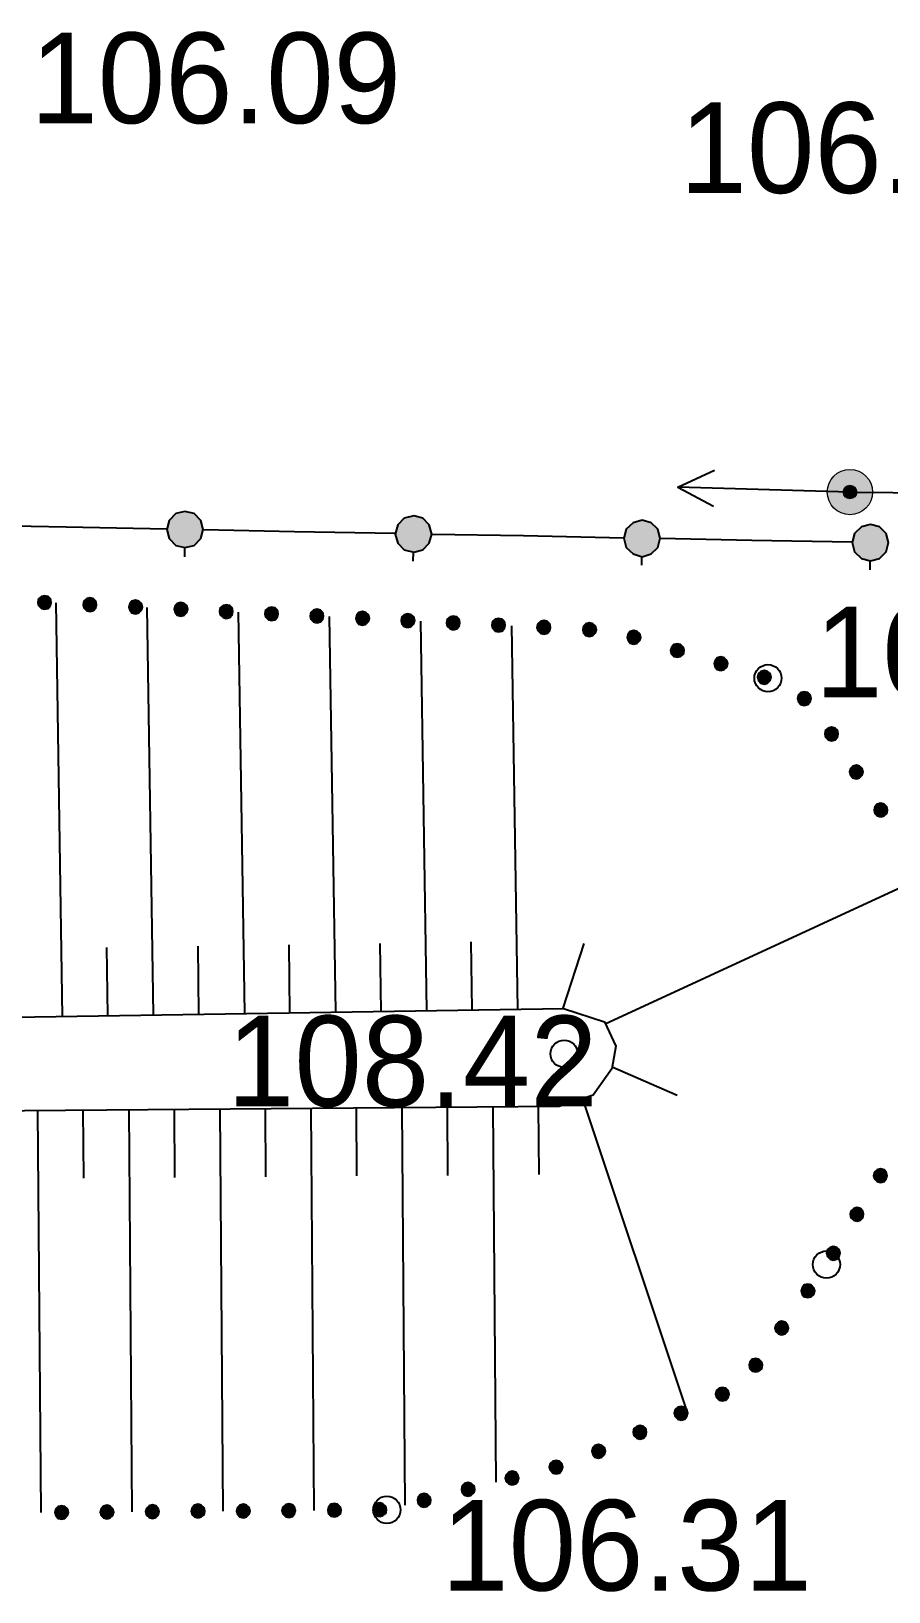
# Model space of a CAD drawing. Header units: millimetres. Extents: x 172667 to 1873135, y -274708 to 168495.
# Drawn here: x 1729629 to 1739094, y 73590 to 90808 of the extents above; entities that cross this region are included whole.
import ezdxf
from ezdxf.enums import TextEntityAlignment as Align

# ---------------------------------------------------------------- set-up
doc = ezdxf.new("R2010")
doc.units = ezdxf.units.MM
doc.layers.add('_ТОПО', color=253, linetype='Continuous')
doc.layers.add('SC007', color=7, linetype='Continuous')
doc.styles.add('F2', font='', dxfattribs={"height": 0.000909972})
doc.styles.get('F2').set_extended_font_data('D431')

# ---------------------------------------------------------------- blocks, each defined once
blk = doc.blocks.new('SYMBOL2060001')
at = {"layer": 'SC007'}
blk.add_circle((0, 0), 0.15, dxfattribs=at)
blk = doc.blocks.new('SYMBOL2090002')
at = {"true_color": 0xffffff}
h = blk.add_hatch(color=7, dxfattribs=at)
edge = h.paths.add_edge_path()
edge.add_arc((0, 0), 0.25, 0, 360)
at = {"true_color": 0x000000}
h = blk.add_hatch(color=18, dxfattribs=at)
edge = h.paths.add_edge_path()
edge.add_arc((0, 0), 0.075, 0, 360)
at = {"color": 18, "linetype": 'Continuous', "lineweight": 0, "true_color": 0x000000}
for radius in [0.25, 0.075]:
    blk.add_circle((0, 0), radius, dxfattribs=at)

msp = doc.modelspace()

# ---------------------------------------------------------------- hatches: boundary and pattern name
at = {"layer": '_ТОПО', "linetype": 'ByBlock', "lineweight": -2}
for points in [[(1731326.2, 85110.1), (1731426.2, 85135.1), (1731501.2, 85210.1), (1731526.2, 85310.1), (1731501.2, 85410.1), (1731426.2, 85485.1), (1731326.2, 85510.1), (1731226.2, 85485.1), (1731151.2, 85410.1), (1731126.2, 85310.1), (1731151.2, 85210.1), (1731226.2, 85135.1)], [(1733851.2, 85060.1), (1733951.2, 85085.1), (1734021.2, 85160.1), (1734051.2, 85260.1), (1734021.2, 85360.1), (1733951.2, 85435.1), (1733851.2, 85460.1), (1733746.2, 85435.1), (1733676.2, 85360.1), (1733646.2, 85260.1), (1733676.2, 85160.1), (1733746.2, 85085.1)], [(1736371.2, 85010.1), (1736471.2, 85040.1), (1736546.2, 85110.1), (1736571.2, 85215.1), (1736546.2, 85315.1), (1736471.2, 85385.1), (1736371.2, 85415.1), (1736271.2, 85385.1), (1736196.2, 85315.1), (1736171.2, 85215.1), (1736196.2, 85110.1), (1736271.2, 85040.1)], [(1738891.2, 84965.1), (1738991.2, 84990.1), (1739066.2, 85065.1), (1739091.2, 85165.1), (1739066.2, 85265.1), (1738991.2, 85340.1), (1738891.2, 85365.1), (1738791.2, 85340.1), (1738716.2, 85265.1), (1738691.2, 85165.1), (1738716.2, 85065.1), (1738791.2, 84990.1)], [(1729776.2, 84430.1), (1729816.2, 84440.1), (1729841.2, 84470.1), (1729851.2, 84505.1), (1729841.2, 84545.1), (1729816.2, 84570.1), (1729776.2, 84580.1), (1729741.2, 84570.1), (1729711.2, 84545.1), (1729701.2, 84505.1), (1729711.2, 84470.1), (1729741.2, 84440.1)], [(1730276.2, 84405.1), (1730316.2, 84415.1), (1730341.2, 84445.1), (1730351.2, 84480.1), (1730341.2, 84520.1), (1730316.2, 84545.1), (1730276.2, 84555.1), (1730241.2, 84545.1), (1730211.2, 84520.1), (1730201.2, 84480.1), (1730211.2, 84445.1), (1730241.2, 84415.1)], [(1730781.2, 84380.1), (1730816.2, 84390.1), (1730846.2, 84420.1), (1730856.2, 84455.1), (1730846.2, 84495.1), (1730816.2, 84520.1), (1730781.2, 84530.1), (1730741.2, 84520.1), (1730716.2, 84495.1), (1730706.2, 84455.1), (1730716.2, 84420.1), (1730741.2, 84390.1)], [(1731281.2, 84355.1), (1731316.2, 84365.1), (1731346.2, 84395.1), (1731356.2, 84430.1), (1731346.2, 84470.1), (1731316.2, 84495.1), (1731281.2, 84505.1), (1731241.2, 84495.1), (1731216.2, 84470.1), (1731206.2, 84430.1), (1731216.2, 84395.1), (1731241.2, 84365.1)], [(1731781.2, 84330.1), (1731821.2, 84340.1), (1731846.2, 84370.1), (1731856.2, 84405.1), (1731846.2, 84445.1), (1731821.2, 84470.1), (1731781.2, 84480.1), (1731746.2, 84470.1), (1731716.2, 84445.1), (1731706.2, 84405.1), (1731716.2, 84370.1), (1731746.2, 84340.1)], [(1732281.2, 84305.1), (1732321.2, 84315.1), (1732346.2, 84345.1), (1732356.2, 84380.1), (1732346.2, 84420.1), (1732321.2, 84445.1), (1732281.2, 84455.1), (1732246.2, 84445.1), (1732216.2, 84420.1), (1732206.2, 84380.1), (1732216.2, 84345.1), (1732246.2, 84315.1)], [(1732781.2, 84280.1), (1732821.2, 84290.1), (1732846.2, 84320.1), (1732856.2, 84355.1), (1732846.2, 84395.1), (1732821.2, 84420.1), (1732781.2, 84430.1), (1732746.2, 84420.1), (1732716.2, 84395.1), (1732706.2, 84355.1), (1732716.2, 84320.1), (1732746.2, 84290.1)], [(1733286.2, 84255.1), (1733321.2, 84265.1), (1733351.2, 84295.1), (1733361.2, 84330.1), (1733351.2, 84370.1), (1733321.2, 84395.1), (1733286.2, 84405.1), (1733246.2, 84395.1), (1733221.2, 84370.1), (1733211.2, 84330.1), (1733221.2, 84295.1), (1733246.2, 84265.1)], [(1733786.2, 84230.1), (1733821.2, 84240.1), (1733851.2, 84270.1), (1733861.2, 84305.1), (1733851.2, 84345.1), (1733821.2, 84370.1), (1733786.2, 84380.1), (1733746.2, 84370.1), (1733721.2, 84345.1), (1733711.2, 84305.1), (1733721.2, 84270.1), (1733746.2, 84240.1)], [(1734286.2, 84205.1), (1734326.2, 84215.1), (1734351.2, 84245.1), (1734361.2, 84280.1), (1734351.2, 84320.1), (1734326.2, 84345.1), (1734286.2, 84355.1), (1734251.2, 84345.1), (1734221.2, 84320.1), (1734211.2, 84280.1), (1734221.2, 84245.1), (1734251.2, 84215.1)], [(1734786.2, 84180.1), (1734826.2, 84190.1), (1734851.2, 84220.1), (1734861.2, 84255.1), (1734851.2, 84295.1), (1734826.2, 84320.1), (1734786.2, 84330.1), (1734751.2, 84320.1), (1734721.2, 84295.1), (1734711.2, 84255.1), (1734721.2, 84220.1), (1734751.2, 84190.1)], [(1735286.2, 84155.1), (1735326.2, 84165.1), (1735351.2, 84195.1), (1735361.2, 84230.1), (1735351.2, 84270.1), (1735326.2, 84295.1), (1735286.2, 84305.1), (1735251.2, 84295.1), (1735221.2, 84270.1), (1735211.2, 84230.1), (1735221.2, 84195.1), (1735251.2, 84165.1)], [(1735791.2, 84130.1), (1735826.2, 84140.1), (1735856.2, 84170.1), (1735866.2, 84205.1), (1735856.2, 84245.1), (1735826.2, 84270.1), (1735791.2, 84280.1), (1735751.2, 84270.1), (1735726.2, 84245.1), (1735716.2, 84205.1), (1735726.2, 84170.1), (1735751.2, 84140.1)], [(1736281.2, 84045.1), (1736316.2, 84055.1), (1736346.2, 84085.1), (1736356.2, 84120.1), (1736346.2, 84160.1), (1736316.2, 84185.1), (1736281.2, 84195.1), (1736241.2, 84185.1), (1736216.2, 84160.1), (1736206.2, 84120.1), (1736216.2, 84085.1), (1736241.2, 84055.1)], [(1736761.2, 83900.1), (1736796.2, 83910.1), (1736826.2, 83935.1), (1736836.2, 83975.1), (1736826.2, 84010.1), (1736796.2, 84040.1), (1736761.2, 84050.1), (1736721.2, 84040.1), (1736696.2, 84010.1), (1736686.2, 83975.1), (1736696.2, 83935.1), (1736721.2, 83910.1)], [(1737241.2, 83755.1), (1737276.2, 83765.1), (1737306.2, 83790.1), (1737316.2, 83830.1), (1737306.2, 83865.1), (1737276.2, 83895.1), (1737241.2, 83905.1), (1737201.2, 83895.1), (1737176.2, 83865.1), (1737166.2, 83830.1), (1737176.2, 83790.1), (1737201.2, 83765.1)], [(1737721.2, 83605.1), (1737756.2, 83615.1), (1737786.2, 83645.1), (1737796.2, 83680.1), (1737786.2, 83720.1), (1737756.2, 83745.1), (1737721.2, 83755.1), (1737681.2, 83745.1), (1737656.2, 83720.1), (1737646.2, 83680.1), (1737656.2, 83645.1), (1737681.2, 83615.1)], [(1738161.2, 83370.1), (1738201.2, 83380.1), (1738226.2, 83410.1), (1738236.2, 83445.1), (1738226.2, 83485.1), (1738201.2, 83510.1), (1738161.2, 83520.1), (1738121.2, 83510.1), (1738096.2, 83485.1), (1738086.2, 83445.1), (1738096.2, 83410.1), (1738121.2, 83380.1)], [(1738461.2, 82980.1), (1738501.2, 82990.1), (1738526.2, 83020.1), (1738536.2, 83055.1), (1738526.2, 83095.1), (1738501.2, 83120.1), (1738461.2, 83130.1), (1738426.2, 83120.1), (1738396.2, 83095.1), (1738386.2, 83055.1), (1738396.2, 83020.1), (1738426.2, 82990.1)], [(1738736.2, 82560.1), (1738771.2, 82570.1), (1738801.2, 82600.1), (1738811.2, 82635.1), (1738801.2, 82675.1), (1738771.2, 82700.1), (1738736.2, 82710.1), (1738696.2, 82700.1), (1738671.2, 82675.1), (1738661.2, 82635.1), (1738671.2, 82600.1), (1738696.2, 82570.1)], [(1739006.2, 82140.1), (1739041.2, 82150.1), (1739071.2, 82175.1), (1739081.2, 82215.1), (1739071.2, 82250.1), (1739041.2, 82280.1), (1739006.2, 82290.1), (1738966.2, 82280.1), (1738941.2, 82250.1), (1738931.2, 82215.1), (1738941.2, 82175.1), (1738966.2, 82150.1)], [(1739001.2, 78105.1), (1739041.2, 78115.1), (1739066.2, 78145.1), (1739076.2, 78180.1), (1739066.2, 78220.1), (1739041.2, 78245.1), (1739001.2, 78255.1), (1738966.2, 78245.1), (1738936.2, 78220.1), (1738926.2, 78180.1), (1738936.2, 78145.1), (1738966.2, 78115.1)], [(1738741.2, 77680.1), (1738781.2, 77690.1), (1738806.2, 77715.1), (1738816.2, 77755.1), (1738806.2, 77790.1), (1738781.2, 77820.1), (1738741.2, 77830.1), (1738706.2, 77820.1), (1738676.2, 77790.1), (1738666.2, 77755.1), (1738676.2, 77715.1), (1738706.2, 77690.1)], [(1738481.2, 77250.1), (1738521.2, 77260.1), (1738546.2, 77290.1), (1738556.2, 77325.1), (1738546.2, 77365.1), (1738521.2, 77390.1), (1738481.2, 77400.1), (1738446.2, 77390.1), (1738416.2, 77365.1), (1738406.2, 77325.1), (1738416.2, 77290.1), (1738446.2, 77260.1)], [(1738201.2, 76835.1), (1738236.2, 76845.1), (1738266.2, 76870.1), (1738276.2, 76910.1), (1738266.2, 76945.1), (1738236.2, 76975.1), (1738201.2, 76985.1), (1738161.2, 76975.1), (1738136.2, 76945.1), (1738126.2, 76910.1), (1738136.2, 76870.1), (1738161.2, 76845.1)], [(1737911.2, 76425.1), (1737951.2, 76435.1), (1737976.2, 76460.1), (1737986.2, 76500.1), (1737976.2, 76535.1), (1737951.2, 76565.1), (1737911.2, 76575.1), (1737876.2, 76565.1), (1737846.2, 76535.1), (1737836.2, 76500.1), (1737846.2, 76460.1), (1737876.2, 76435.1)], [(1737626.2, 76015.1), (1737661.2, 76025.1), (1737691.2, 76050.1), (1737701.2, 76090.1), (1737691.2, 76125.1), (1737661.2, 76155.1), (1737626.2, 76165.1), (1737586.2, 76155.1), (1737561.2, 76125.1), (1737551.2, 76090.1), (1737561.2, 76050.1), (1737586.2, 76025.1)], [(1737256.2, 75695.1), (1737296.2, 75705.1), (1737321.2, 75735.1), (1737331.2, 75770.1), (1737321.2, 75810.1), (1737296.2, 75835.1), (1737256.2, 75845.1), (1737221.2, 75835.1), (1737191.2, 75810.1), (1737181.2, 75770.1), (1737191.2, 75735.1), (1737221.2, 75705.1)], [(1736801.2, 75485.1), (1736841.2, 75495.1), (1736866.2, 75525.1), (1736876.2, 75560.1), (1736866.2, 75600.1), (1736841.2, 75625.1), (1736801.2, 75635.1), (1736766.2, 75625.1), (1736736.2, 75600.1), (1736726.2, 75560.1), (1736736.2, 75525.1), (1736766.2, 75495.1)], [(1736346.2, 75275.1), (1736386.2, 75285.1), (1736411.2, 75315.1), (1736421.2, 75350.1), (1736411.2, 75390.1), (1736386.2, 75415.1), (1736346.2, 75425.1), (1736311.2, 75415.1), (1736281.2, 75390.1), (1736271.2, 75350.1), (1736281.2, 75315.1), (1736311.2, 75285.1)], [(1735891.2, 75065.1), (1735926.2, 75075.1), (1735956.2, 75105.1), (1735966.2, 75140.1), (1735956.2, 75180.1), (1735926.2, 75205.1), (1735891.2, 75215.1), (1735851.2, 75205.1), (1735826.2, 75180.1), (1735816.2, 75140.1), (1735826.2, 75105.1), (1735851.2, 75075.1)], [(1734936.2, 74770.1), (1734976.2, 74780.1), (1735001.2, 74805.1), (1735011.2, 74845.1), (1735001.2, 74880.1), (1734976.2, 74910.1), (1734936.2, 74920.1), (1734901.2, 74910.1), (1734871.2, 74880.1), (1734861.2, 74845.1), (1734871.2, 74805.1), (1734901.2, 74780.1)], [(1735421.2, 74890.1), (1735461.2, 74900.1), (1735486.2, 74930.1), (1735496.2, 74965.1), (1735486.2, 75005.1), (1735461.2, 75030.1), (1735421.2, 75040.1), (1735386.2, 75030.1), (1735356.2, 75005.1), (1735346.2, 74965.1), (1735356.2, 74930.1), (1735386.2, 74900.1)], [(1734451.2, 74645.1), (1734486.2, 74655.1), (1734516.2, 74685.1), (1734526.2, 74720.1), (1734516.2, 74760.1), (1734486.2, 74785.1), (1734451.2, 74795.1), (1734411.2, 74785.1), (1734386.2, 74760.1), (1734376.2, 74720.1), (1734386.2, 74685.1), (1734411.2, 74655.1)], [(1731471.2, 74405.1), (1731506.2, 74415.1), (1731536.2, 74440.1), (1731546.2, 74480.1), (1731536.2, 74515.1), (1731506.2, 74545.1), (1731471.2, 74555.1), (1731431.2, 74545.1), (1731406.2, 74515.1), (1731396.2, 74480.1), (1731406.2, 74440.1), (1731431.2, 74415.1)], [(1731971.2, 74405.1), (1732006.2, 74415.1), (1732036.2, 74445.1), (1732046.2, 74480.1), (1732036.2, 74520.1), (1732006.2, 74545.1), (1731971.2, 74555.1), (1731931.2, 74545.1), (1731906.2, 74520.1), (1731896.2, 74480.1), (1731906.2, 74445.1), (1731931.2, 74415.1)], [(1732471.2, 74410.1), (1732511.2, 74420.1), (1732536.2, 74450.1), (1732546.2, 74485.1), (1732536.2, 74525.1), (1732511.2, 74550.1), (1732471.2, 74560.1), (1732436.2, 74550.1), (1732406.2, 74525.1), (1732396.2, 74485.1), (1732406.2, 74450.1), (1732436.2, 74420.1)], [(1732976.2, 74415.1), (1733011.2, 74425.1), (1733041.2, 74450.1), (1733051.2, 74490.1), (1733041.2, 74525.1), (1733011.2, 74555.1), (1732976.2, 74565.1), (1732936.2, 74555.1), (1732911.2, 74525.1), (1732901.2, 74490.1), (1732911.2, 74450.1), (1732936.2, 74425.1)], [(1733476.2, 74420.1), (1733511.2, 74430.1), (1733541.2, 74455.1), (1733551.2, 74495.1), (1733541.2, 74530.1), (1733511.2, 74560.1), (1733476.2, 74570.1), (1733436.2, 74560.1), (1733411.2, 74530.1), (1733401.2, 74495.1), (1733411.2, 74455.1), (1733436.2, 74430.1)], [(1733966.2, 74525.1), (1734001.2, 74535.1), (1734031.2, 74560.1), (1734041.2, 74600.1), (1734031.2, 74635.1), (1734001.2, 74665.1), (1733966.2, 74675.1), (1733926.2, 74665.1), (1733901.2, 74635.1), (1733891.2, 74600.1), (1733901.2, 74560.1), (1733926.2, 74535.1)], [(1729966.2, 74390.1), (1730001.2, 74400.1), (1730031.2, 74430.1), (1730041.2, 74465.1), (1730031.2, 74505.1), (1730001.2, 74530.1), (1729966.2, 74540.1), (1729926.2, 74530.1), (1729901.2, 74505.1), (1729891.2, 74465.1), (1729901.2, 74430.1), (1729926.2, 74400.1)], [(1730466.2, 74395.1), (1730501.2, 74405.1), (1730531.2, 74430.1), (1730541.2, 74470.1), (1730531.2, 74505.1), (1730501.2, 74535.1), (1730466.2, 74545.1), (1730426.2, 74535.1), (1730401.2, 74505.1), (1730391.2, 74470.1), (1730401.2, 74430.1), (1730426.2, 74405.1)], [(1730966.2, 74400.1), (1731006.2, 74410.1), (1731031.2, 74435.1), (1731041.2, 74475.1), (1731031.2, 74510.1), (1731006.2, 74540.1), (1730966.2, 74550.1), (1730931.2, 74540.1), (1730901.2, 74510.1), (1730891.2, 74475.1), (1730901.2, 74435.1), (1730931.2, 74410.1)]]:
    msp.add_hatch(color=8, dxfattribs=at).paths.add_polyline_path(points)

# ---------------------------------------------------------------- linework, layer by layer
at = {"layer": '_ТОПО', "color": 8, "linetype": 'ByBlock', "lineweight": -2}
for p, q in [((1736765.8, 85777.6, 105544.8), (1737171.3, 85966.2, 105544.8)), ((1730016.2, 85335.1, 106789.5), (1729006.2, 85355.1, 106789.5)), ((1730016.2, 85335.1, 106789.5), (1729006.2, 85355.1, 106789.5)), ((1731126.2, 85315.1, 106789.5), (1730016.2, 85335.1, 106789.5)), ((1731126.2, 85315.1, 106789.5), (1730016.2, 85335.1, 106789.5)), ((1732536.2, 85285.1, 106789.5), (1731531.2, 85305.1, 106789.5)), ((1732536.2, 85285.1, 106789.5), (1731531.2, 85305.1, 106789.5)), ((1733646.2, 85265.1, 106789.5), (1732536.2, 85285.1, 106789.5)), ((1733646.2, 85265.1, 106789.5), (1732536.2, 85285.1, 106789.5)), ((1735061.2, 85240.1, 106789.5), (1734051.2, 85255.1, 106789.5)), ((1735061.2, 85240.1, 106789.5), (1734051.2, 85255.1, 106789.5)), ((1736171.2, 85215.1, 106789.5), (1735061.2, 85240.1, 106789.5)), ((1736171.2, 85215.1, 106789.5), (1735061.2, 85240.1, 106789.5)), ((1731321.2, 85110.1, 106789.5), (1731321.2, 85010.1, 106789.5)), ((1731321.2, 85110.1, 106789.5), (1731321.2, 85010.1, 106789.5)), ((1733846.2, 85060.1, 106789.5), (1733841.2, 84960.1, 106789.5)), ((1733846.2, 85060.1, 106789.5), (1733841.2, 84960.1, 106789.5)), ((1737581.2, 85190.1, 106789.5), (1736571.2, 85210.1, 106789.5)), ((1737581.2, 85190.1, 106789.5), (1736571.2, 85210.1, 106789.5)), ((1738691.2, 85170.1, 106789.5), (1737581.2, 85190.1, 106789.5)), ((1738691.2, 85170.1, 106789.5), (1737581.2, 85190.1, 106789.5)), ((1736366.2, 85015.1, 106789.5), (1736366.2, 84915.1, 106789.5)), ((1736366.2, 85015.1, 106789.5), (1736366.2, 84915.1, 106789.5)), ((1738886.2, 84965.1, 106789.5), (1738886.2, 84865.1, 106789.5)), ((1738886.2, 84965.1, 106789.5), (1738886.2, 84865.1, 106789.5)), ((1729975.2, 79937.4, 108701), (1729904.4, 84500.4, 108701)), ((1730980.2, 79957.4, 108701), (1730910.4, 84450.1, 108701)), ((1731985.2, 79972.4, 108701), (1731916.5, 84399.8, 108701)), ((1732990.2, 79987.4, 108701), (1732922.5, 84349.5, 108701)), ((1733995.2, 80002.4, 108701), (1733928.5, 84299.2, 108701)), ((1735000.2, 80017.4, 108701), (1734934.6, 84248.9, 108701)), ((1735965.2, 79857.4, 108701), (1739478.4, 81478.9, 108701)), ((1734495.2, 80012.4, 108701), (1734485.2, 80762.4, 108701)), ((1730475.2, 79947.4, 108701), (1730465.2, 80697.4, 108701)), ((1731480.2, 79962.4, 108701), (1731470.2, 80712.4, 108701)), ((1732485.2, 79977.4, 108701), (1732475.2, 80727.4, 108701)), ((1733490.2, 79992.4, 108701), (1733480.2, 80742.4, 108701)), ((1735500.2, 80027.4, 108701), (1735730.2, 80742.4, 108701)), ((1736040.2, 79382.4, 108701), (1736756.5, 79068.6, 108701)), ((1729700.2, 78897.4, 108701), (1729734.6, 74464.3, 108701)), ((1730200.2, 78902.4, 108701), (1730205.2, 78152.4, 108701)), ((1730705.2, 78907.4, 108701), (1730739.6, 74472.1, 108701)), ((1731205.2, 78912.4, 108701), (1731210.2, 78162.4, 108701)), ((1731710.2, 78912.4, 108701), (1731744.6, 74480, 108701)), ((1732210.2, 78917.4, 108701), (1732215.2, 78167.4, 108701)), ((1732715.2, 78922.4, 108701), (1732749.6, 74487.8, 108701)), ((1733215.2, 78927.4, 108701), (1733220.2, 78177.4, 108701)), ((1733720.2, 78932.4, 108701), (1733754.3, 74544.6, 108701)), ((1734220.2, 78932.4, 108701), (1734225.2, 78182.4, 108701)), ((1734725.2, 78937.4, 108701), (1734757.3, 74798.7, 108701)), ((1735225.2, 78942.4, 108701), (1735230.2, 78192.4, 108701)), ((1735715.2, 79027.4, 108701), (1736862.1, 75589.8, 108701))]:
    msp.add_line(p, q, dxfattribs=at)
at = {"layer": '_ТОПО', "color": 8, "linetype": 'ByBlock', "lineweight": -2, "elevation": 105544.8, "flags": 128}
for points in [[(1738665.1, 85723.7), (1736765.8, 85777.6), (1737160, 85566.3)], [(1738665.1, 85723.7), (1740565, 85708.5), (1740166.6, 85911.7)]]:
    msp.add_lwpolyline(points, dxfattribs=at)
at = {"layer": '_ТОПО', "color": 8, "linetype": 'ByBlock', "lineweight": -2, "flags": 128}
for points, elevation in [([(1731326.2, 85110.1), (1731426.2, 85135.1), (1731501.2, 85210.1), (1731526.2, 85310.1), (1731501.2, 85410.1), (1731426.2, 85485.1), (1731326.2, 85510.1), (1731226.2, 85485.1), (1731151.2, 85410.1), (1731126.2, 85310.1), (1731151.2, 85210.1), (1731226.2, 85135.1), (1731326.2, 85110.1)], 106789.5), ([(1731326.2, 85110.1), (1731426.2, 85135.1), (1731501.2, 85210.1), (1731526.2, 85310.1), (1731501.2, 85410.1), (1731426.2, 85485.1), (1731326.2, 85510.1), (1731226.2, 85485.1), (1731151.2, 85410.1), (1731126.2, 85310.1), (1731151.2, 85210.1), (1731226.2, 85135.1), (1731326.2, 85110.1)], 106789.5), ([(1733851.2, 85060.1), (1733951.2, 85085.1), (1734021.2, 85160.1), (1734051.2, 85260.1), (1734021.2, 85360.1), (1733951.2, 85435.1), (1733851.2, 85460.1), (1733746.2, 85435.1), (1733676.2, 85360.1), (1733646.2, 85260.1), (1733676.2, 85160.1), (1733746.2, 85085.1), (1733851.2, 85060.1)], 106789.5), ([(1733851.2, 85060.1), (1733951.2, 85085.1), (1734021.2, 85160.1), (1734051.2, 85260.1), (1734021.2, 85360.1), (1733951.2, 85435.1), (1733851.2, 85460.1), (1733746.2, 85435.1), (1733676.2, 85360.1), (1733646.2, 85260.1), (1733676.2, 85160.1), (1733746.2, 85085.1), (1733851.2, 85060.1)], 106789.5), ([(1736371.2, 85010.1), (1736471.2, 85040.1), (1736546.2, 85110.1), (1736571.2, 85215.1), (1736546.2, 85315.1), (1736471.2, 85385.1), (1736371.2, 85415.1), (1736271.2, 85385.1), (1736196.2, 85315.1), (1736171.2, 85215.1), (1736196.2, 85110.1), (1736271.2, 85040.1), (1736371.2, 85010.1)], 106789.5), ([(1736371.2, 85010.1), (1736471.2, 85040.1), (1736546.2, 85110.1), (1736571.2, 85215.1), (1736546.2, 85315.1), (1736471.2, 85385.1), (1736371.2, 85415.1), (1736271.2, 85385.1), (1736196.2, 85315.1), (1736171.2, 85215.1), (1736196.2, 85110.1), (1736271.2, 85040.1), (1736371.2, 85010.1)], 106789.5), ([(1738891.2, 84965.1), (1738991.2, 84990.1), (1739066.2, 85065.1), (1739091.2, 85165.1), (1739066.2, 85265.1), (1738991.2, 85340.1), (1738891.2, 85365.1), (1738791.2, 85340.1), (1738716.2, 85265.1), (1738691.2, 85165.1), (1738716.2, 85065.1), (1738791.2, 84990.1), (1738891.2, 84965.1)], 106789.5), ([(1738891.2, 84965.1), (1738991.2, 84990.1), (1739066.2, 85065.1), (1739091.2, 85165.1), (1739066.2, 85265.1), (1738991.2, 85340.1), (1738891.2, 85365.1), (1738791.2, 85340.1), (1738716.2, 85265.1), (1738691.2, 85165.1), (1738716.2, 85065.1), (1738791.2, 84990.1), (1738891.2, 84965.1)], 106789.5), ([(1729776.2, 84430.1), (1729816.2, 84440.1), (1729841.2, 84470.1), (1729851.2, 84505.1), (1729841.2, 84545.1), (1729816.2, 84570.1), (1729776.2, 84580.1), (1729741.2, 84570.1), (1729711.2, 84545.1), (1729701.2, 84505.1), (1729711.2, 84470.1), (1729741.2, 84440.1), (1729776.2, 84430.1)], 84186), ([(1729776.2, 84430.1), (1729816.2, 84440.1), (1729841.2, 84470.1), (1729851.2, 84505.1), (1729841.2, 84545.1), (1729816.2, 84570.1), (1729776.2, 84580.1), (1729741.2, 84570.1), (1729711.2, 84545.1), (1729701.2, 84505.1), (1729711.2, 84470.1), (1729741.2, 84440.1), (1729776.2, 84430.1)], 84186), ([(1730276.2, 84405.1), (1730316.2, 84415.1), (1730341.2, 84445.1), (1730351.2, 84480.1), (1730341.2, 84520.1), (1730316.2, 84545.1), (1730276.2, 84555.1), (1730241.2, 84545.1), (1730211.2, 84520.1), (1730201.2, 84480.1), (1730211.2, 84445.1), (1730241.2, 84415.1), (1730276.2, 84405.1)], 84186), ([(1730276.2, 84405.1), (1730316.2, 84415.1), (1730341.2, 84445.1), (1730351.2, 84480.1), (1730341.2, 84520.1), (1730316.2, 84545.1), (1730276.2, 84555.1), (1730241.2, 84545.1), (1730211.2, 84520.1), (1730201.2, 84480.1), (1730211.2, 84445.1), (1730241.2, 84415.1), (1730276.2, 84405.1)], 84186), ([(1730781.2, 84380.1), (1730816.2, 84390.1), (1730846.2, 84420.1), (1730856.2, 84455.1), (1730846.2, 84495.1), (1730816.2, 84520.1), (1730781.2, 84530.1), (1730741.2, 84520.1), (1730716.2, 84495.1), (1730706.2, 84455.1), (1730716.2, 84420.1), (1730741.2, 84390.1), (1730781.2, 84380.1)], 84186), ([(1730781.2, 84380.1), (1730816.2, 84390.1), (1730846.2, 84420.1), (1730856.2, 84455.1), (1730846.2, 84495.1), (1730816.2, 84520.1), (1730781.2, 84530.1), (1730741.2, 84520.1), (1730716.2, 84495.1), (1730706.2, 84455.1), (1730716.2, 84420.1), (1730741.2, 84390.1), (1730781.2, 84380.1)], 84186), ([(1731281.2, 84355.1), (1731316.2, 84365.1), (1731346.2, 84395.1), (1731356.2, 84430.1), (1731346.2, 84470.1), (1731316.2, 84495.1), (1731281.2, 84505.1), (1731241.2, 84495.1), (1731216.2, 84470.1), (1731206.2, 84430.1), (1731216.2, 84395.1), (1731241.2, 84365.1), (1731281.2, 84355.1)], 84186), ([(1731281.2, 84355.1), (1731316.2, 84365.1), (1731346.2, 84395.1), (1731356.2, 84430.1), (1731346.2, 84470.1), (1731316.2, 84495.1), (1731281.2, 84505.1), (1731241.2, 84495.1), (1731216.2, 84470.1), (1731206.2, 84430.1), (1731216.2, 84395.1), (1731241.2, 84365.1), (1731281.2, 84355.1)], 84186), ([(1731781.2, 84330.1), (1731821.2, 84340.1), (1731846.2, 84370.1), (1731856.2, 84405.1), (1731846.2, 84445.1), (1731821.2, 84470.1), (1731781.2, 84480.1), (1731746.2, 84470.1), (1731716.2, 84445.1), (1731706.2, 84405.1), (1731716.2, 84370.1), (1731746.2, 84340.1), (1731781.2, 84330.1)], 84186), ([(1731781.2, 84330.1), (1731821.2, 84340.1), (1731846.2, 84370.1), (1731856.2, 84405.1), (1731846.2, 84445.1), (1731821.2, 84470.1), (1731781.2, 84480.1), (1731746.2, 84470.1), (1731716.2, 84445.1), (1731706.2, 84405.1), (1731716.2, 84370.1), (1731746.2, 84340.1), (1731781.2, 84330.1)], 84186), ([(1732281.2, 84305.1), (1732321.2, 84315.1), (1732346.2, 84345.1), (1732356.2, 84380.1), (1732346.2, 84420.1), (1732321.2, 84445.1), (1732281.2, 84455.1), (1732246.2, 84445.1), (1732216.2, 84420.1), (1732206.2, 84380.1), (1732216.2, 84345.1), (1732246.2, 84315.1), (1732281.2, 84305.1)], 84186), ([(1732281.2, 84305.1), (1732321.2, 84315.1), (1732346.2, 84345.1), (1732356.2, 84380.1), (1732346.2, 84420.1), (1732321.2, 84445.1), (1732281.2, 84455.1), (1732246.2, 84445.1), (1732216.2, 84420.1), (1732206.2, 84380.1), (1732216.2, 84345.1), (1732246.2, 84315.1), (1732281.2, 84305.1)], 84186), ([(1732781.2, 84280.1), (1732821.2, 84290.1), (1732846.2, 84320.1), (1732856.2, 84355.1), (1732846.2, 84395.1), (1732821.2, 84420.1), (1732781.2, 84430.1), (1732746.2, 84420.1), (1732716.2, 84395.1), (1732706.2, 84355.1), (1732716.2, 84320.1), (1732746.2, 84290.1), (1732781.2, 84280.1)], 84186), ([(1732781.2, 84280.1), (1732821.2, 84290.1), (1732846.2, 84320.1), (1732856.2, 84355.1), (1732846.2, 84395.1), (1732821.2, 84420.1), (1732781.2, 84430.1), (1732746.2, 84420.1), (1732716.2, 84395.1), (1732706.2, 84355.1), (1732716.2, 84320.1), (1732746.2, 84290.1), (1732781.2, 84280.1)], 84186), ([(1733286.2, 84255.1), (1733321.2, 84265.1), (1733351.2, 84295.1), (1733361.2, 84330.1), (1733351.2, 84370.1), (1733321.2, 84395.1), (1733286.2, 84405.1), (1733246.2, 84395.1), (1733221.2, 84370.1), (1733211.2, 84330.1), (1733221.2, 84295.1), (1733246.2, 84265.1), (1733286.2, 84255.1)], 84186), ([(1733286.2, 84255.1), (1733321.2, 84265.1), (1733351.2, 84295.1), (1733361.2, 84330.1), (1733351.2, 84370.1), (1733321.2, 84395.1), (1733286.2, 84405.1), (1733246.2, 84395.1), (1733221.2, 84370.1), (1733211.2, 84330.1), (1733221.2, 84295.1), (1733246.2, 84265.1), (1733286.2, 84255.1)], 84186), ([(1733786.2, 84230.1), (1733821.2, 84240.1), (1733851.2, 84270.1), (1733861.2, 84305.1), (1733851.2, 84345.1), (1733821.2, 84370.1), (1733786.2, 84380.1), (1733746.2, 84370.1), (1733721.2, 84345.1), (1733711.2, 84305.1), (1733721.2, 84270.1), (1733746.2, 84240.1), (1733786.2, 84230.1)], 84186), ([(1733786.2, 84230.1), (1733821.2, 84240.1), (1733851.2, 84270.1), (1733861.2, 84305.1), (1733851.2, 84345.1), (1733821.2, 84370.1), (1733786.2, 84380.1), (1733746.2, 84370.1), (1733721.2, 84345.1), (1733711.2, 84305.1), (1733721.2, 84270.1), (1733746.2, 84240.1), (1733786.2, 84230.1)], 84186), ([(1734286.2, 84205.1), (1734326.2, 84215.1), (1734351.2, 84245.1), (1734361.2, 84280.1), (1734351.2, 84320.1), (1734326.2, 84345.1), (1734286.2, 84355.1), (1734251.2, 84345.1), (1734221.2, 84320.1), (1734211.2, 84280.1), (1734221.2, 84245.1), (1734251.2, 84215.1), (1734286.2, 84205.1)], 84186), ([(1734286.2, 84205.1), (1734326.2, 84215.1), (1734351.2, 84245.1), (1734361.2, 84280.1), (1734351.2, 84320.1), (1734326.2, 84345.1), (1734286.2, 84355.1), (1734251.2, 84345.1), (1734221.2, 84320.1), (1734211.2, 84280.1), (1734221.2, 84245.1), (1734251.2, 84215.1), (1734286.2, 84205.1)], 84186), ([(1734786.2, 84180.1), (1734826.2, 84190.1), (1734851.2, 84220.1), (1734861.2, 84255.1), (1734851.2, 84295.1), (1734826.2, 84320.1), (1734786.2, 84330.1), (1734751.2, 84320.1), (1734721.2, 84295.1), (1734711.2, 84255.1), (1734721.2, 84220.1), (1734751.2, 84190.1), (1734786.2, 84180.1)], 84186), ([(1734786.2, 84180.1), (1734826.2, 84190.1), (1734851.2, 84220.1), (1734861.2, 84255.1), (1734851.2, 84295.1), (1734826.2, 84320.1), (1734786.2, 84330.1), (1734751.2, 84320.1), (1734721.2, 84295.1), (1734711.2, 84255.1), (1734721.2, 84220.1), (1734751.2, 84190.1), (1734786.2, 84180.1)], 84186), ([(1735286.2, 84155.1), (1735326.2, 84165.1), (1735351.2, 84195.1), (1735361.2, 84230.1), (1735351.2, 84270.1), (1735326.2, 84295.1), (1735286.2, 84305.1), (1735251.2, 84295.1), (1735221.2, 84270.1), (1735211.2, 84230.1), (1735221.2, 84195.1), (1735251.2, 84165.1), (1735286.2, 84155.1)], 84186), ([(1735286.2, 84155.1), (1735326.2, 84165.1), (1735351.2, 84195.1), (1735361.2, 84230.1), (1735351.2, 84270.1), (1735326.2, 84295.1), (1735286.2, 84305.1), (1735251.2, 84295.1), (1735221.2, 84270.1), (1735211.2, 84230.1), (1735221.2, 84195.1), (1735251.2, 84165.1), (1735286.2, 84155.1)], 84186), ([(1735791.2, 84130.1), (1735826.2, 84140.1), (1735856.2, 84170.1), (1735866.2, 84205.1), (1735856.2, 84245.1), (1735826.2, 84270.1), (1735791.2, 84280.1), (1735751.2, 84270.1), (1735726.2, 84245.1), (1735716.2, 84205.1), (1735726.2, 84170.1), (1735751.2, 84140.1), (1735791.2, 84130.1)], 84186), ([(1735791.2, 84130.1), (1735826.2, 84140.1), (1735856.2, 84170.1), (1735866.2, 84205.1), (1735856.2, 84245.1), (1735826.2, 84270.1), (1735791.2, 84280.1), (1735751.2, 84270.1), (1735726.2, 84245.1), (1735716.2, 84205.1), (1735726.2, 84170.1), (1735751.2, 84140.1), (1735791.2, 84130.1)], 84186), ([(1736281.2, 84045.1), (1736316.2, 84055.1), (1736346.2, 84085.1), (1736356.2, 84120.1), (1736346.2, 84160.1), (1736316.2, 84185.1), (1736281.2, 84195.1), (1736241.2, 84185.1), (1736216.2, 84160.1), (1736206.2, 84120.1), (1736216.2, 84085.1), (1736241.2, 84055.1), (1736281.2, 84045.1)], 84186), ([(1736281.2, 84045.1), (1736316.2, 84055.1), (1736346.2, 84085.1), (1736356.2, 84120.1), (1736346.2, 84160.1), (1736316.2, 84185.1), (1736281.2, 84195.1), (1736241.2, 84185.1), (1736216.2, 84160.1), (1736206.2, 84120.1), (1736216.2, 84085.1), (1736241.2, 84055.1), (1736281.2, 84045.1)], 84186), ([(1736761.2, 83900.1), (1736796.2, 83910.1), (1736826.2, 83935.1), (1736836.2, 83975.1), (1736826.2, 84010.1), (1736796.2, 84040.1), (1736761.2, 84050.1), (1736721.2, 84040.1), (1736696.2, 84010.1), (1736686.2, 83975.1), (1736696.2, 83935.1), (1736721.2, 83910.1), (1736761.2, 83900.1)], 84186), ([(1736761.2, 83900.1), (1736796.2, 83910.1), (1736826.2, 83935.1), (1736836.2, 83975.1), (1736826.2, 84010.1), (1736796.2, 84040.1), (1736761.2, 84050.1), (1736721.2, 84040.1), (1736696.2, 84010.1), (1736686.2, 83975.1), (1736696.2, 83935.1), (1736721.2, 83910.1), (1736761.2, 83900.1)], 84186), ([(1737241.2, 83755.1), (1737276.2, 83765.1), (1737306.2, 83790.1), (1737316.2, 83830.1), (1737306.2, 83865.1), (1737276.2, 83895.1), (1737241.2, 83905.1), (1737201.2, 83895.1), (1737176.2, 83865.1), (1737166.2, 83830.1), (1737176.2, 83790.1), (1737201.2, 83765.1), (1737241.2, 83755.1)], 84186), ([(1737241.2, 83755.1), (1737276.2, 83765.1), (1737306.2, 83790.1), (1737316.2, 83830.1), (1737306.2, 83865.1), (1737276.2, 83895.1), (1737241.2, 83905.1), (1737201.2, 83895.1), (1737176.2, 83865.1), (1737166.2, 83830.1), (1737176.2, 83790.1), (1737201.2, 83765.1), (1737241.2, 83755.1)], 84186), ([(1737721.2, 83605.1), (1737756.2, 83615.1), (1737786.2, 83645.1), (1737796.2, 83680.1), (1737786.2, 83720.1), (1737756.2, 83745.1), (1737721.2, 83755.1), (1737681.2, 83745.1), (1737656.2, 83720.1), (1737646.2, 83680.1), (1737656.2, 83645.1), (1737681.2, 83615.1), (1737721.2, 83605.1)], 84186), ([(1737721.2, 83605.1), (1737756.2, 83615.1), (1737786.2, 83645.1), (1737796.2, 83680.1), (1737786.2, 83720.1), (1737756.2, 83745.1), (1737721.2, 83755.1), (1737681.2, 83745.1), (1737656.2, 83720.1), (1737646.2, 83680.1), (1737656.2, 83645.1), (1737681.2, 83615.1), (1737721.2, 83605.1)], 84186), ([(1738161.2, 83370.1), (1738201.2, 83380.1), (1738226.2, 83410.1), (1738236.2, 83445.1), (1738226.2, 83485.1), (1738201.2, 83510.1), (1738161.2, 83520.1), (1738121.2, 83510.1), (1738096.2, 83485.1), (1738086.2, 83445.1), (1738096.2, 83410.1), (1738121.2, 83380.1), (1738161.2, 83370.1)], 84186), ([(1738161.2, 83370.1), (1738201.2, 83380.1), (1738226.2, 83410.1), (1738236.2, 83445.1), (1738226.2, 83485.1), (1738201.2, 83510.1), (1738161.2, 83520.1), (1738121.2, 83510.1), (1738096.2, 83485.1), (1738086.2, 83445.1), (1738096.2, 83410.1), (1738121.2, 83380.1), (1738161.2, 83370.1)], 84186), ([(1738461.2, 82980.1), (1738501.2, 82990.1), (1738526.2, 83020.1), (1738536.2, 83055.1), (1738526.2, 83095.1), (1738501.2, 83120.1), (1738461.2, 83130.1), (1738426.2, 83120.1), (1738396.2, 83095.1), (1738386.2, 83055.1), (1738396.2, 83020.1), (1738426.2, 82990.1), (1738461.2, 82980.1)], 84186), ([(1738461.2, 82980.1), (1738501.2, 82990.1), (1738526.2, 83020.1), (1738536.2, 83055.1), (1738526.2, 83095.1), (1738501.2, 83120.1), (1738461.2, 83130.1), (1738426.2, 83120.1), (1738396.2, 83095.1), (1738386.2, 83055.1), (1738396.2, 83020.1), (1738426.2, 82990.1), (1738461.2, 82980.1)], 84186), ([(1738736.2, 82560.1), (1738771.2, 82570.1), (1738801.2, 82600.1), (1738811.2, 82635.1), (1738801.2, 82675.1), (1738771.2, 82700.1), (1738736.2, 82710.1), (1738696.2, 82700.1), (1738671.2, 82675.1), (1738661.2, 82635.1), (1738671.2, 82600.1), (1738696.2, 82570.1), (1738736.2, 82560.1)], 84186), ([(1738736.2, 82560.1), (1738771.2, 82570.1), (1738801.2, 82600.1), (1738811.2, 82635.1), (1738801.2, 82675.1), (1738771.2, 82700.1), (1738736.2, 82710.1), (1738696.2, 82700.1), (1738671.2, 82675.1), (1738661.2, 82635.1), (1738671.2, 82600.1), (1738696.2, 82570.1), (1738736.2, 82560.1)], 84186), ([(1739006.2, 82140.1), (1739041.2, 82150.1), (1739071.2, 82175.1), (1739081.2, 82215.1), (1739071.2, 82250.1), (1739041.2, 82280.1), (1739006.2, 82290.1), (1738966.2, 82280.1), (1738941.2, 82250.1), (1738931.2, 82215.1), (1738941.2, 82175.1), (1738966.2, 82150.1), (1739006.2, 82140.1)], 84186), ([(1739006.2, 82140.1), (1739041.2, 82150.1), (1739071.2, 82175.1), (1739081.2, 82215.1), (1739071.2, 82250.1), (1739041.2, 82280.1), (1739006.2, 82290.1), (1738966.2, 82280.1), (1738941.2, 82250.1), (1738931.2, 82215.1), (1738941.2, 82175.1), (1738966.2, 82150.1), (1739006.2, 82140.1)], 84186), ([(1735502.4, 80026.1), (1735955.4, 79880.1), (1736080.2, 79609.6), (1736038.6, 79359.9), (1735830.5, 79068.6), (1735456, 78943.8), (1725012.4, 78861.2), (1722438.6, 78762.5), (1720109.9, 78673.3), (1718500.3, 78802.6), (1717508.9, 78943.8), (1715085.9, 79678.8), (1714741.4, 79901), (1714637.3, 80233.9), (1714751.8, 80504.4), (1715022.3, 80629.2), (1715334.5, 80647.4), (1717592.1, 79963.4), (1718622.1, 79803.7), (1725000, 79861.1), (1735502.4, 80026.1)], 108701), ([(1739001.2, 78105.1), (1739041.2, 78115.1), (1739066.2, 78145.1), (1739076.2, 78180.1), (1739066.2, 78220.1), (1739041.2, 78245.1), (1739001.2, 78255.1), (1738966.2, 78245.1), (1738936.2, 78220.1), (1738926.2, 78180.1), (1738936.2, 78145.1), (1738966.2, 78115.1), (1739001.2, 78105.1)], 84186), ([(1739001.2, 78105.1), (1739041.2, 78115.1), (1739066.2, 78145.1), (1739076.2, 78180.1), (1739066.2, 78220.1), (1739041.2, 78245.1), (1739001.2, 78255.1), (1738966.2, 78245.1), (1738936.2, 78220.1), (1738926.2, 78180.1), (1738936.2, 78145.1), (1738966.2, 78115.1), (1739001.2, 78105.1)], 84186), ([(1738741.2, 77680.1), (1738781.2, 77690.1), (1738806.2, 77715.1), (1738816.2, 77755.1), (1738806.2, 77790.1), (1738781.2, 77820.1), (1738741.2, 77830.1), (1738706.2, 77820.1), (1738676.2, 77790.1), (1738666.2, 77755.1), (1738676.2, 77715.1), (1738706.2, 77690.1), (1738741.2, 77680.1)], 84186), ([(1738741.2, 77680.1), (1738781.2, 77690.1), (1738806.2, 77715.1), (1738816.2, 77755.1), (1738806.2, 77790.1), (1738781.2, 77820.1), (1738741.2, 77830.1), (1738706.2, 77820.1), (1738676.2, 77790.1), (1738666.2, 77755.1), (1738676.2, 77715.1), (1738706.2, 77690.1), (1738741.2, 77680.1)], 84186), ([(1738481.2, 77250.1), (1738521.2, 77260.1), (1738546.2, 77290.1), (1738556.2, 77325.1), (1738546.2, 77365.1), (1738521.2, 77390.1), (1738481.2, 77400.1), (1738446.2, 77390.1), (1738416.2, 77365.1), (1738406.2, 77325.1), (1738416.2, 77290.1), (1738446.2, 77260.1), (1738481.2, 77250.1)], 84186), ([(1738481.2, 77250.1), (1738521.2, 77260.1), (1738546.2, 77290.1), (1738556.2, 77325.1), (1738546.2, 77365.1), (1738521.2, 77390.1), (1738481.2, 77400.1), (1738446.2, 77390.1), (1738416.2, 77365.1), (1738406.2, 77325.1), (1738416.2, 77290.1), (1738446.2, 77260.1), (1738481.2, 77250.1)], 84186), ([(1738201.2, 76835.1), (1738236.2, 76845.1), (1738266.2, 76870.1), (1738276.2, 76910.1), (1738266.2, 76945.1), (1738236.2, 76975.1), (1738201.2, 76985.1), (1738161.2, 76975.1), (1738136.2, 76945.1), (1738126.2, 76910.1), (1738136.2, 76870.1), (1738161.2, 76845.1), (1738201.2, 76835.1)], 84186), ([(1738201.2, 76835.1), (1738236.2, 76845.1), (1738266.2, 76870.1), (1738276.2, 76910.1), (1738266.2, 76945.1), (1738236.2, 76975.1), (1738201.2, 76985.1), (1738161.2, 76975.1), (1738136.2, 76945.1), (1738126.2, 76910.1), (1738136.2, 76870.1), (1738161.2, 76845.1), (1738201.2, 76835.1)], 84186), ([(1737911.2, 76425.1), (1737951.2, 76435.1), (1737976.2, 76460.1), (1737986.2, 76500.1), (1737976.2, 76535.1), (1737951.2, 76565.1), (1737911.2, 76575.1), (1737876.2, 76565.1), (1737846.2, 76535.1), (1737836.2, 76500.1), (1737846.2, 76460.1), (1737876.2, 76435.1), (1737911.2, 76425.1)], 84186), ([(1737911.2, 76425.1), (1737951.2, 76435.1), (1737976.2, 76460.1), (1737986.2, 76500.1), (1737976.2, 76535.1), (1737951.2, 76565.1), (1737911.2, 76575.1), (1737876.2, 76565.1), (1737846.2, 76535.1), (1737836.2, 76500.1), (1737846.2, 76460.1), (1737876.2, 76435.1), (1737911.2, 76425.1)], 84186), ([(1737626.2, 76015.1), (1737661.2, 76025.1), (1737691.2, 76050.1), (1737701.2, 76090.1), (1737691.2, 76125.1), (1737661.2, 76155.1), (1737626.2, 76165.1), (1737586.2, 76155.1), (1737561.2, 76125.1), (1737551.2, 76090.1), (1737561.2, 76050.1), (1737586.2, 76025.1), (1737626.2, 76015.1)], 84186), ([(1737626.2, 76015.1), (1737661.2, 76025.1), (1737691.2, 76050.1), (1737701.2, 76090.1), (1737691.2, 76125.1), (1737661.2, 76155.1), (1737626.2, 76165.1), (1737586.2, 76155.1), (1737561.2, 76125.1), (1737551.2, 76090.1), (1737561.2, 76050.1), (1737586.2, 76025.1), (1737626.2, 76015.1)], 84186), ([(1737256.2, 75695.1), (1737296.2, 75705.1), (1737321.2, 75735.1), (1737331.2, 75770.1), (1737321.2, 75810.1), (1737296.2, 75835.1), (1737256.2, 75845.1), (1737221.2, 75835.1), (1737191.2, 75810.1), (1737181.2, 75770.1), (1737191.2, 75735.1), (1737221.2, 75705.1), (1737256.2, 75695.1)], 84186), ([(1737256.2, 75695.1), (1737296.2, 75705.1), (1737321.2, 75735.1), (1737331.2, 75770.1), (1737321.2, 75810.1), (1737296.2, 75835.1), (1737256.2, 75845.1), (1737221.2, 75835.1), (1737191.2, 75810.1), (1737181.2, 75770.1), (1737191.2, 75735.1), (1737221.2, 75705.1), (1737256.2, 75695.1)], 84186), ([(1736801.2, 75485.1), (1736841.2, 75495.1), (1736866.2, 75525.1), (1736876.2, 75560.1), (1736866.2, 75600.1), (1736841.2, 75625.1), (1736801.2, 75635.1), (1736766.2, 75625.1), (1736736.2, 75600.1), (1736726.2, 75560.1), (1736736.2, 75525.1), (1736766.2, 75495.1), (1736801.2, 75485.1)], 84186), ([(1736801.2, 75485.1), (1736841.2, 75495.1), (1736866.2, 75525.1), (1736876.2, 75560.1), (1736866.2, 75600.1), (1736841.2, 75625.1), (1736801.2, 75635.1), (1736766.2, 75625.1), (1736736.2, 75600.1), (1736726.2, 75560.1), (1736736.2, 75525.1), (1736766.2, 75495.1), (1736801.2, 75485.1)], 84186), ([(1736346.2, 75275.1), (1736386.2, 75285.1), (1736411.2, 75315.1), (1736421.2, 75350.1), (1736411.2, 75390.1), (1736386.2, 75415.1), (1736346.2, 75425.1), (1736311.2, 75415.1), (1736281.2, 75390.1), (1736271.2, 75350.1), (1736281.2, 75315.1), (1736311.2, 75285.1), (1736346.2, 75275.1)], 84186), ([(1736346.2, 75275.1), (1736386.2, 75285.1), (1736411.2, 75315.1), (1736421.2, 75350.1), (1736411.2, 75390.1), (1736386.2, 75415.1), (1736346.2, 75425.1), (1736311.2, 75415.1), (1736281.2, 75390.1), (1736271.2, 75350.1), (1736281.2, 75315.1), (1736311.2, 75285.1), (1736346.2, 75275.1)], 84186), ([(1735891.2, 75065.1), (1735926.2, 75075.1), (1735956.2, 75105.1), (1735966.2, 75140.1), (1735956.2, 75180.1), (1735926.2, 75205.1), (1735891.2, 75215.1), (1735851.2, 75205.1), (1735826.2, 75180.1), (1735816.2, 75140.1), (1735826.2, 75105.1), (1735851.2, 75075.1), (1735891.2, 75065.1)], 84186), ([(1735891.2, 75065.1), (1735926.2, 75075.1), (1735956.2, 75105.1), (1735966.2, 75140.1), (1735956.2, 75180.1), (1735926.2, 75205.1), (1735891.2, 75215.1), (1735851.2, 75205.1), (1735826.2, 75180.1), (1735816.2, 75140.1), (1735826.2, 75105.1), (1735851.2, 75075.1), (1735891.2, 75065.1)], 84186), ([(1734936.2, 74770.1), (1734976.2, 74780.1), (1735001.2, 74805.1), (1735011.2, 74845.1), (1735001.2, 74880.1), (1734976.2, 74910.1), (1734936.2, 74920.1), (1734901.2, 74910.1), (1734871.2, 74880.1), (1734861.2, 74845.1), (1734871.2, 74805.1), (1734901.2, 74780.1), (1734936.2, 74770.1)], 84186), ([(1734936.2, 74770.1), (1734976.2, 74780.1), (1735001.2, 74805.1), (1735011.2, 74845.1), (1735001.2, 74880.1), (1734976.2, 74910.1), (1734936.2, 74920.1), (1734901.2, 74910.1), (1734871.2, 74880.1), (1734861.2, 74845.1), (1734871.2, 74805.1), (1734901.2, 74780.1), (1734936.2, 74770.1)], 84186), ([(1735421.2, 74890.1), (1735461.2, 74900.1), (1735486.2, 74930.1), (1735496.2, 74965.1), (1735486.2, 75005.1), (1735461.2, 75030.1), (1735421.2, 75040.1), (1735386.2, 75030.1), (1735356.2, 75005.1), (1735346.2, 74965.1), (1735356.2, 74930.1), (1735386.2, 74900.1), (1735421.2, 74890.1)], 84186), ([(1735421.2, 74890.1), (1735461.2, 74900.1), (1735486.2, 74930.1), (1735496.2, 74965.1), (1735486.2, 75005.1), (1735461.2, 75030.1), (1735421.2, 75040.1), (1735386.2, 75030.1), (1735356.2, 75005.1), (1735346.2, 74965.1), (1735356.2, 74930.1), (1735386.2, 74900.1), (1735421.2, 74890.1)], 84186), ([(1734451.2, 74645.1), (1734486.2, 74655.1), (1734516.2, 74685.1), (1734526.2, 74720.1), (1734516.2, 74760.1), (1734486.2, 74785.1), (1734451.2, 74795.1), (1734411.2, 74785.1), (1734386.2, 74760.1), (1734376.2, 74720.1), (1734386.2, 74685.1), (1734411.2, 74655.1), (1734451.2, 74645.1)], 84186), ([(1734451.2, 74645.1), (1734486.2, 74655.1), (1734516.2, 74685.1), (1734526.2, 74720.1), (1734516.2, 74760.1), (1734486.2, 74785.1), (1734451.2, 74795.1), (1734411.2, 74785.1), (1734386.2, 74760.1), (1734376.2, 74720.1), (1734386.2, 74685.1), (1734411.2, 74655.1), (1734451.2, 74645.1)], 84186), ([(1731471.2, 74405.1), (1731506.2, 74415.1), (1731536.2, 74440.1), (1731546.2, 74480.1), (1731536.2, 74515.1), (1731506.2, 74545.1), (1731471.2, 74555.1), (1731431.2, 74545.1), (1731406.2, 74515.1), (1731396.2, 74480.1), (1731406.2, 74440.1), (1731431.2, 74415.1), (1731471.2, 74405.1)], 84186), ([(1731471.2, 74405.1), (1731506.2, 74415.1), (1731536.2, 74440.1), (1731546.2, 74480.1), (1731536.2, 74515.1), (1731506.2, 74545.1), (1731471.2, 74555.1), (1731431.2, 74545.1), (1731406.2, 74515.1), (1731396.2, 74480.1), (1731406.2, 74440.1), (1731431.2, 74415.1), (1731471.2, 74405.1)], 84186), ([(1731971.2, 74405.1), (1732006.2, 74415.1), (1732036.2, 74445.1), (1732046.2, 74480.1), (1732036.2, 74520.1), (1732006.2, 74545.1), (1731971.2, 74555.1), (1731931.2, 74545.1), (1731906.2, 74520.1), (1731896.2, 74480.1), (1731906.2, 74445.1), (1731931.2, 74415.1), (1731971.2, 74405.1)], 84186), ([(1731971.2, 74405.1), (1732006.2, 74415.1), (1732036.2, 74445.1), (1732046.2, 74480.1), (1732036.2, 74520.1), (1732006.2, 74545.1), (1731971.2, 74555.1), (1731931.2, 74545.1), (1731906.2, 74520.1), (1731896.2, 74480.1), (1731906.2, 74445.1), (1731931.2, 74415.1), (1731971.2, 74405.1)], 84186), ([(1732471.2, 74410.1), (1732511.2, 74420.1), (1732536.2, 74450.1), (1732546.2, 74485.1), (1732536.2, 74525.1), (1732511.2, 74550.1), (1732471.2, 74560.1), (1732436.2, 74550.1), (1732406.2, 74525.1), (1732396.2, 74485.1), (1732406.2, 74450.1), (1732436.2, 74420.1), (1732471.2, 74410.1)], 84186), ([(1732471.2, 74410.1), (1732511.2, 74420.1), (1732536.2, 74450.1), (1732546.2, 74485.1), (1732536.2, 74525.1), (1732511.2, 74550.1), (1732471.2, 74560.1), (1732436.2, 74550.1), (1732406.2, 74525.1), (1732396.2, 74485.1), (1732406.2, 74450.1), (1732436.2, 74420.1), (1732471.2, 74410.1)], 84186), ([(1732976.2, 74415.1), (1733011.2, 74425.1), (1733041.2, 74450.1), (1733051.2, 74490.1), (1733041.2, 74525.1), (1733011.2, 74555.1), (1732976.2, 74565.1), (1732936.2, 74555.1), (1732911.2, 74525.1), (1732901.2, 74490.1), (1732911.2, 74450.1), (1732936.2, 74425.1), (1732976.2, 74415.1)], 84186), ([(1732976.2, 74415.1), (1733011.2, 74425.1), (1733041.2, 74450.1), (1733051.2, 74490.1), (1733041.2, 74525.1), (1733011.2, 74555.1), (1732976.2, 74565.1), (1732936.2, 74555.1), (1732911.2, 74525.1), (1732901.2, 74490.1), (1732911.2, 74450.1), (1732936.2, 74425.1), (1732976.2, 74415.1)], 84186), ([(1733476.2, 74420.1), (1733511.2, 74430.1), (1733541.2, 74455.1), (1733551.2, 74495.1), (1733541.2, 74530.1), (1733511.2, 74560.1), (1733476.2, 74570.1), (1733436.2, 74560.1), (1733411.2, 74530.1), (1733401.2, 74495.1), (1733411.2, 74455.1), (1733436.2, 74430.1), (1733476.2, 74420.1)], 84186), ([(1733476.2, 74420.1), (1733511.2, 74430.1), (1733541.2, 74455.1), (1733551.2, 74495.1), (1733541.2, 74530.1), (1733511.2, 74560.1), (1733476.2, 74570.1), (1733436.2, 74560.1), (1733411.2, 74530.1), (1733401.2, 74495.1), (1733411.2, 74455.1), (1733436.2, 74430.1), (1733476.2, 74420.1)], 84186), ([(1733966.2, 74525.1), (1734001.2, 74535.1), (1734031.2, 74560.1), (1734041.2, 74600.1), (1734031.2, 74635.1), (1734001.2, 74665.1), (1733966.2, 74675.1), (1733926.2, 74665.1), (1733901.2, 74635.1), (1733891.2, 74600.1), (1733901.2, 74560.1), (1733926.2, 74535.1), (1733966.2, 74525.1)], 84186), ([(1733966.2, 74525.1), (1734001.2, 74535.1), (1734031.2, 74560.1), (1734041.2, 74600.1), (1734031.2, 74635.1), (1734001.2, 74665.1), (1733966.2, 74675.1), (1733926.2, 74665.1), (1733901.2, 74635.1), (1733891.2, 74600.1), (1733901.2, 74560.1), (1733926.2, 74535.1), (1733966.2, 74525.1)], 84186), ([(1729966.2, 74390.1), (1730001.2, 74400.1), (1730031.2, 74430.1), (1730041.2, 74465.1), (1730031.2, 74505.1), (1730001.2, 74530.1), (1729966.2, 74540.1), (1729926.2, 74530.1), (1729901.2, 74505.1), (1729891.2, 74465.1), (1729901.2, 74430.1), (1729926.2, 74400.1), (1729966.2, 74390.1)], 84186), ([(1729966.2, 74390.1), (1730001.2, 74400.1), (1730031.2, 74430.1), (1730041.2, 74465.1), (1730031.2, 74505.1), (1730001.2, 74530.1), (1729966.2, 74540.1), (1729926.2, 74530.1), (1729901.2, 74505.1), (1729891.2, 74465.1), (1729901.2, 74430.1), (1729926.2, 74400.1), (1729966.2, 74390.1)], 84186), ([(1730466.2, 74395.1), (1730501.2, 74405.1), (1730531.2, 74430.1), (1730541.2, 74470.1), (1730531.2, 74505.1), (1730501.2, 74535.1), (1730466.2, 74545.1), (1730426.2, 74535.1), (1730401.2, 74505.1), (1730391.2, 74470.1), (1730401.2, 74430.1), (1730426.2, 74405.1), (1730466.2, 74395.1)], 84186), ([(1730466.2, 74395.1), (1730501.2, 74405.1), (1730531.2, 74430.1), (1730541.2, 74470.1), (1730531.2, 74505.1), (1730501.2, 74535.1), (1730466.2, 74545.1), (1730426.2, 74535.1), (1730401.2, 74505.1), (1730391.2, 74470.1), (1730401.2, 74430.1), (1730426.2, 74405.1), (1730466.2, 74395.1)], 84186), ([(1730966.2, 74400.1), (1731006.2, 74410.1), (1731031.2, 74435.1), (1731041.2, 74475.1), (1731031.2, 74510.1), (1731006.2, 74540.1), (1730966.2, 74550.1), (1730931.2, 74540.1), (1730901.2, 74510.1), (1730891.2, 74475.1), (1730901.2, 74435.1), (1730931.2, 74410.1), (1730966.2, 74400.1)], 84186), ([(1730966.2, 74400.1), (1731006.2, 74410.1), (1731031.2, 74435.1), (1731041.2, 74475.1), (1731031.2, 74510.1), (1731006.2, 74540.1), (1730966.2, 74550.1), (1730931.2, 74540.1), (1730901.2, 74510.1), (1730891.2, 74475.1), (1730901.2, 74435.1), (1730931.2, 74410.1), (1730966.2, 74400.1)], 84186)]:
    msp.add_lwpolyline(points, close=True, dxfattribs=dict(at, elevation=elevation))

# ---------------------------------------------------------------- block references
at = {"layer": '_ТОПО', "color": 8, "linetype": 'ByBlock', "lineweight": -2, "xscale": 1000, "yscale": 1000, "zscale": 1000}
for name, p in [('SYMBOL2090002', (1738665.1, 85723.7, 104491.4)), ('SYMBOL2060001', (1737760.2, 83669.1, 106314)), ('SYMBOL2060001', (1735510.2, 79526.1, 108419)), ('SYMBOL2060001', (1738405.2, 77200.1, 106205)), ('SYMBOL2060001', (1733555.2, 74494.1, 106314))]:
    msp.add_blockref(name, p, dxfattribs=at)

# ---------------------------------------------------------------- texts
at = {"layer": '_ТОПО', "color": 8, "linetype": 'ByBlock', "lineweight": -2, "style": 'F2'}
for s, p in [('106.09', (1729620.2, 90293.1, 106089)), ('106.11', (1736785.2, 89523.1, 102158)), ('106.31', (1738280.2, 83959.1, 107984)), ('108.42', (1731790.2, 79446.1, 108139)), ('106.31', (1734155.2, 74104.1, 97504))]:
    msp.add_text(s, height=1000, dxfattribs=at).set_placement(p, align=Align.MIDDLE_LEFT)

doc.saveas('drawing.dxf')
